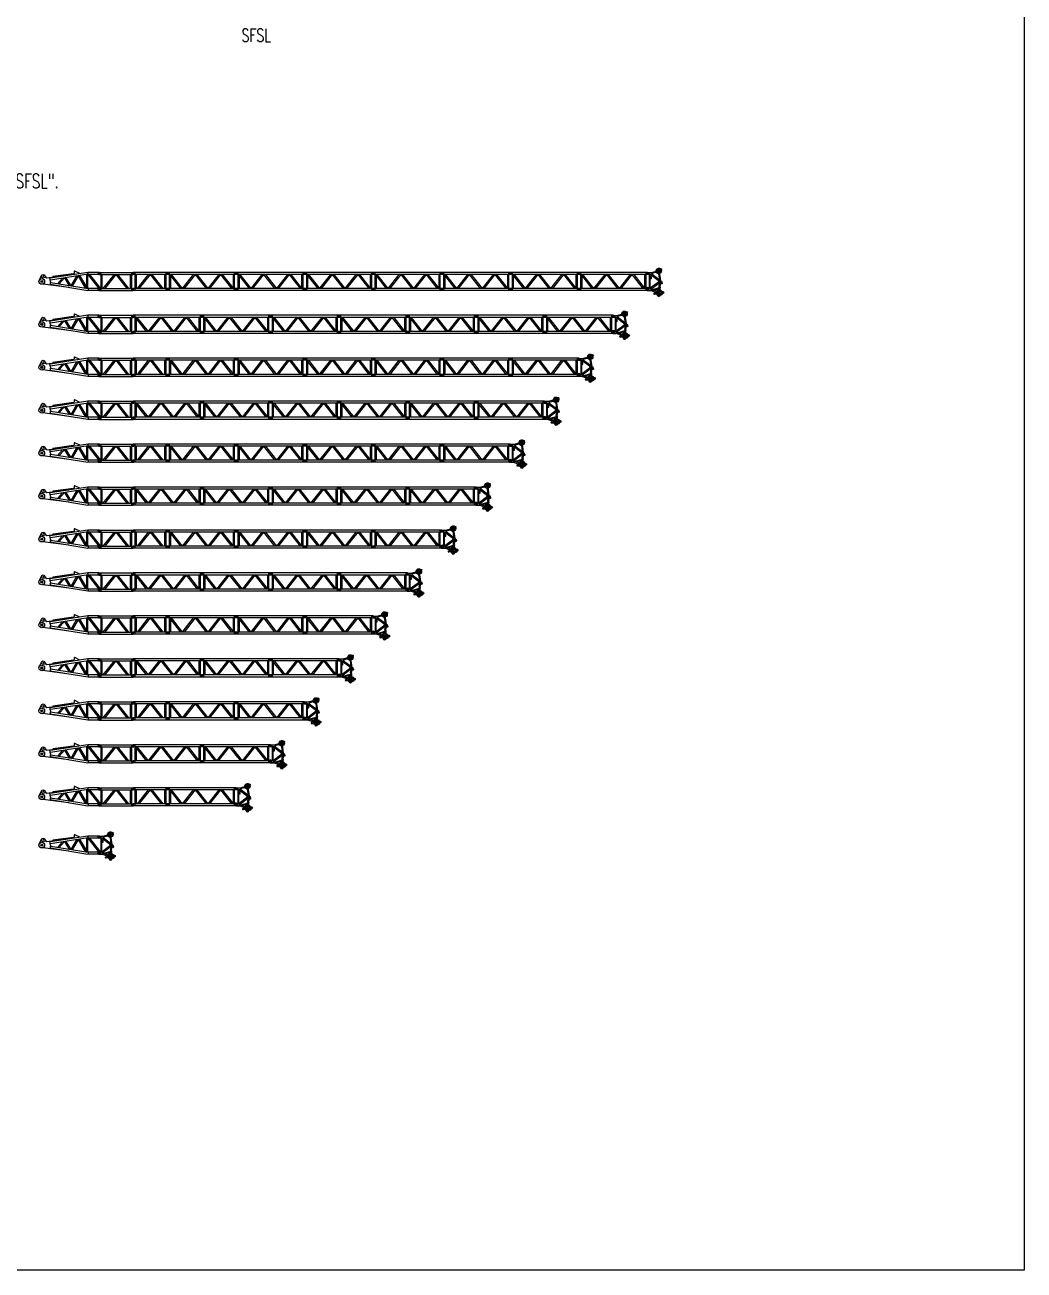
# Model space of a CAD drawing. Header units: millimetres. Extents: x 145 to 546, y 191 to 658.
# Drawn here: x 371.2 to 546.1, y 190.7 to 408.6 of the extents above; entities that cross this region are included whole.
import ezdxf
from ezdxf.enums import TextEntityAlignment as Align

# ---------------------------------------------------------------- set-up
doc = ezdxf.new("R2010")
doc.units = ezdxf.units.MM
doc.linetypes.add('HIDDEN2', pattern=[0.1875, 0.125, -0.0625])
doc.styles.add('RS', font='romans', dxfattribs={"width": 0.7})

# ---------------------------------------------------------------- blocks, each defined once
blk = doc.blocks.new('DEMAG CC8800 BOOM SECTION 6 M')
for p, q in [((-6000, 3008), (0, 3008)), ((-6000, 2641), (0, 2641)), ((-5693, 3008), (-5693, -183)), ((-5482, 2641), (-5482, 183)), ((-5233, 183), (-3304, 2641)), ((-4930, 183), (-3000, 2641)), ((-1070, 183), (-3000, 2641)), ((-767, 183), (-2696, 2641)), ((-518, 2641), (-518, 183)), ((-307, 3008), (-307, -183)), ((-6000, 183), (0, 183)), ((-6000, -183), (0, -183))]:
    blk.add_line(p, q)
for centre in [(-6000, 2824), (0, 2824), (-6000, 0), (0, 0)]:
    blk.add_circle(centre, 81.6)
for centre, start, end in [((-6000, 2824), 89.99999, 269.99999), ((0, 2824), 270.00001, 90.00001), ((-6000, 0), 90.00001, 270.00001), ((0, 0), 269.99999, 89.99999)]:
    blk.add_arc(centre, 183, start, end)
for p in [(-6000, 2824), (0, 2824), (-6000, 0), (0, 0)]:
    blk.add_point(p)
blk = doc.blocks.new('DEMAG CC8800 BOOM SECTION 15.5 M')
for p, q in [((-457, 179), (-66, 1038)), ((871, 561), (499, 1098)), ((4748, 1077), (873, 558)), ((1535, 2), (1434, -629)), ((1535, 2), (1436, 634)), ((8047, 1596), (1448, 558)), ((8100, 1263), (1500, 225)), ((1959, 847), (1904, 708)), ((5553, 1359), (1959, 847)), ((3653, 564), (2751, -422)), ((3986, 616), (3000, -462)), ((3986, 616), (4796, -750)), ((4210, 651), (5067, -794)), ((6099, 948), (5067, -794)), ((6369, 990), (5290, -830)), ((5639, 1714), (5638, 1458)), ((6683, 1381), (5782, 1804)), ((6369, 990), (7674, -1212)), ((6593, 1026), (7797, -1007)), ((7797, 1215), (7797, -1232)), ((8018, 1250), (8018, -1268)), ((8100, 1263), (8047, 1596)), ((10019, -1229), (8090, 1229)), ((10000, 1595), (8100, 1595)), ((8100, 1229), (8100, 1595)), ((10000, 1229), (8100, 1229)), ((10323, -1229), (8393, 1229)), ((15482, 1229), (15482, -1229)), ((15693, 1595), (15693, -1595)), ((4748, -1077), (162, -463)), ((8043, -1613), (1446, -554)), ((8096, -1280), (1499, -221)), ((8096, -1280), (8043, -1613)), ((10000, -1229), (8100, -1229)), ((8100, -1229), (8100, -1595)), ((10000, -1595), (8100, -1595))]:
    blk.add_line(p, q)
for centre, radius in [((0, 0), 491), ((0, 0), 188), ((233, 914), 324), ((10000, 1412), 81.6), ((10000, -1412), 81.6)]:
    blk.add_circle(centre, radius)
for centre, radius, start, end in [((5538, 1458), 100, 278.11555, 359.8096), ((5739, 1714), 100, 64.84169, 179.8096), ((10000, 1412), 183, 270.00001, 90.00001), ((10000, -1412), 183, 269.99999, 89.99999)]:
    blk.add_arc(centre, radius, start, end)
for p in [(0, 0), (233, 914), (10000, 1412), (10000, -1412)]:
    blk.add_point(p)
blk.add_blockref('DEMAG CC8800 BOOM SECTION 6 M', (16000, -1412))
blk = doc.blocks.new('DEMAG CC8800 HEAD')
for p, q in [((-2351, 3475), (-2193, 3368)), ((-2326, 3511), (-2169, 3405)), ((-2325, 1509), (-2105, 3082)), ((-2275, 1528), (-754, 2678)), ((-2156, 2712), (-2001, 2690)), ((-2150, 1622), (-2001, 2690)), ((-2107, 3063), (-1982, 3046)), ((-2090, 1413), (-498, 2617)), ((-2031, 2695), (-1981, 3050)), ((-2024, 2742), (-1494, 3073)), ((-2004, 2670), (-1435, 3026)), ((-1465, 3066), (-1811, 3161)), ((-1803, 3159), (-1769, 3281)), ((-694, 2983), (-1791, 3288)), ((-1431, 3188), (-1473, 3036)), ((-776, 2843), (-1473, 3036)), ((57, 2983), (-776, 2983)), ((-776, 2983), (-776, 2661)), ((-498, 159), (-498, 2666)), ((57, 2666), (-325, 2666)), ((-325, 2666), (-325, 159)), ((-264, 2983), (-264, 2666)), ((-231, 2983), (-231, 2666)), ((-2449, 1445), (-2554, 1115)), ((-2352, 1482), (-2420, 1470)), ((-2316, 1150), (-2411, 1029)), ((-2227, 460), (-2338, 1328)), ((-2282, -69), (-2187, 113)), ((-2275, 1297), (-754, 147)), ((-2228, 430), (-2187, 113)), ((-2187, 113), (-2150, 115)), ((-2150, 115), (-2142, 10)), ((-2053, 516), (-2140, 1196)), ((-2090, 1413), (-498, 208)), ((-2023, 460), (-1964, 3)), ((-2000, 286), (-877, -49)), ((-1981, 135), (-1104, -126)), ((-731, 1), (-1600, -296)), ((-754, 147), (-780, -16)), ((-483, -159), (-754, 147)), ((57, 159), (-325, 159)), ((-293, 159), (14, 333)), ((-264, -159), (-264, 159)), ((-231, -159), (-231, 159)), ((71, 159), (114, 190)), ((-2627, -739), (-2558, -888)), ((-2257, -970), (-2377, -953)), ((-2240, -947), (-2257, -970)), ((-2171, -1035), (-2240, -947)), ((-1729, -68), (-1767, -135)), ((-1208, -813), (-1594, -780)), ((-1193, -650), (-1536, -620)), ((-650, -192), (-1533, -494)), ((-708, -212), (-515, -212)), ((-515, -212), (-366, -159)), ((57, -159), (-483, -159))]:
    blk.add_line(p, q)
blk.add_lwpolyline([(-717, 1938), (-717, 2229), (-498, 2229), (-498, 1938)], close=True)
for centre, radius in [((-2421, 3548), 34.8), ((-2000, 3264), 166), ((-2000, 3264), 127), ((-2072, 3268), 19.7), ((-2004, 3192), 19.7), ((-1996, 3336), 19.7), ((-1928, 3260), 19.7), ((0, 2824), 76.9), ((-2456, 1106), 41.5), ((-2259, 1413), 116), ((-2125, 442), 104), ((-2125, 442), 48.4), ((-2080, 14), 63.1), ((-597, 2083), 93), ((0, 0), 76.9), ((-2676, -538), 60.8), ((-2477, -850), 45.9), ((-2000, -543), 470), ((-2000, -543), 439), ((-2000, -543), 240), ((-2208, -21), 15.6), ((-2000, -543), 166), ((-2000, -543), 127), ((-2072, -539), 19.7), ((-2004, -616), 19.7), ((-1996, -471), 19.7), ((-1928, -547), 19.7), ((-1406, -717), 39.5), ((-1201, -732), 82), ((-1201, -732), 39.5), ((-697, -98), 54.6)]:
    blk.add_circle(centre, radius)
at = {"color": 1, "linetype": 'HIDDEN2'}
blk.add_circle((-2000, -543), 293, dxfattribs=at)
for centre, radius, start, end in [((-2421, 3548), 78.6, 356.39011, 295.52137), ((-2000, 3264), 470, 154.04002, 252.42745), ((-2000, 3264), 439, 150.63313, 251.73739), ((-2371, 3445), 36.2, 55.95574, 115.52137), ((-2000, 3264), 470, 354.10617, 137.87146), ((-2000, 3264), 439, 354.79623, 141.27835), ((-2306, 3541), 36.2, 176.39011, 235.95574), ((-2000, 3264), 240, 151.20968, 242.92191), ((-2214, 3338), 36.2, 340.86667, 55.95574), ((-2000, 3264), 190, 160.86667, 231.55459), ((-2000, 3264), 240, 3.61171, 140.7018), ((-2148, 3435), 36.2, 235.95574, 311.0448), ((-2000, 3264), 190, 14.97903, 131.0448), ((-2141, 3087), 36.2, 352.04167, 51.55459), ((-1945, 3045), 36.2, 103.97553, 172.04167), ((-2000, 3264), 190, 283.97553, 322.55809), ((-1820, 3127), 36.2, 74.49195, 142.55809), ((-1781, 3322), 36.2, 194.97903, 254.49195), ((-634, 2490), 223, 52.34664, 122.36467), ((-412, 2570), 129, 47.85128, 132.14872), ((32, 2824), 161, 278.94614, 81.05386), ((-2470, 1093), 86.9, 165.49604, 312.75219), ((-2414, 1434), 36.2, 100.17824, 162.34795), ((-1992, -514), 518, 59.4476, 92.81924), ((-634, 335), 223, 237.63533, 307.65336), ((-697, -98), 105, 281.23401, 109.02503), ((-412, 254), 129, 227.85128, 312.14872), ((40, 244), 91.8, 323.62781, 106.24932), ((32, 0), 161, 278.94614, 81.05386), ((-2676, -538), 184, 41.06691, 318.1095), ((-2659, -758), 36.4, 30.41312, 94.42279), ((-2477, -850), 89.2, 205.02888, 317.38456), ((-2000, -543), 552, 120.77377, 208.34516), ((-2000, -543), 552, 217.18346, 228.23741), ((-2002, -1076), 175, 149.54083, 30.11419)]:
    blk.add_arc(centre, radius, start, end)
for start, end in [(150.25339, 246.49337), (0.04025, 141.65809)]:
    blk.add_arc((-2000, 3264), 293, start, end, dxfattribs=at)
for p in [(-2421, 3548), (0, 2824), (-2456, 1106), (0, 0), (-2676, -538), (-2000, -543)]:
    blk.add_point(p)
blk = doc.blocks.new('DEMAG CC8800 BOOM SECTION 12 M')
for p, q in [((-12000, 3008), (0, 3008)), ((-12000, 2641), (0, 2641)), ((-11693, 3008), (-11693, -183)), ((-11482, 2641), (-11482, 183)), ((-11482, 307), (-9650, 2641)), ((-11276, 183), (-9347, 2641)), ((-7417, 183), (-9347, 2641)), ((-7113, 183), (-9043, 2641)), ((-7113, 183), (-5184, 2641)), ((-6809, 183), (-4880, 2641)), ((-2950, 183), (-4880, 2641)), ((-2950, 183), (-4880, 2641)), ((-2744, 307), (-4576, 2641)), ((-2647, 183), (-4576, 2641)), ((-2647, 183), (-717, 2641)), ((-2343, 183), (-518, 2508)), ((-518, 2641), (-518, 183)), ((-307, 3008), (-307, -183)), ((-12000, 183), (0, 183)), ((-12000, -183), (0, -183))]:
    blk.add_line(p, q)
for centre in [(-12000, 2824), (0, 2824), (-12000, 0), (0, 0)]:
    blk.add_circle(centre, 81.6)
for centre, start, end in [((-12000, 2824), 89.99999, 269.99999), ((0, 2824), 270.00001, 90.00001), ((-12000, 0), 90.00001, 270.00001), ((0, 0), 269.99999, 89.99999)]:
    blk.add_arc(centre, 183, start, end)
for p in [(-12000, 2824), (0, 2824), (-12000, 0), (0, 0)]:
    blk.add_point(p)
blk = doc.blocks.new('DEMAG CC8800 BOOM 36 M SWSL')
at = {"extrusion": (0, 0, -1), "zscale": -1}
for name, p in [('DEMAG CC8800 HEAD', (-34000, -1412)), ('DEMAG CC8800 BOOM SECTION 6 M', (-16000, -1412)), ('DEMAG CC8800 BOOM SECTION 12 M', (-22000, -1412))]:
    blk.add_blockref(name, p, dxfattribs=at)
blk.add_blockref('DEMAG CC8800 BOOM SECTION 15.5 M', (0, 0))
blk = doc.blocks.new('DEMAG CC8800 BOOM 42 M SWSL')
at = {"extrusion": (0, 0, -1), "zscale": -1}
for name, p in [('DEMAG CC8800 HEAD', (-40000, -1412)), ('DEMAG CC8800 BOOM SECTION 12 M', (-16000, -1412)), ('DEMAG CC8800 BOOM SECTION 12 M', (-28000, -1412))]:
    blk.add_blockref(name, p, dxfattribs=at)
blk.add_blockref('DEMAG CC8800 BOOM SECTION 15.5 M', (0, 0))
blk = doc.blocks.new('DEMAG CC8800 BOOM 48 M SWSL')
at = {"extrusion": (0, 0, -1), "zscale": -1}
for name, p in [('DEMAG CC8800 HEAD', (-46000, -1412)), ('DEMAG CC8800 BOOM SECTION 6 M', (-16000, -1412)), ('DEMAG CC8800 BOOM SECTION 12 M', (-22000, -1412)), ('DEMAG CC8800 BOOM SECTION 12 M', (-34000, -1412))]:
    blk.add_blockref(name, p, dxfattribs=at)
blk.add_blockref('DEMAG CC8800 BOOM SECTION 15.5 M', (0, 0))
blk = doc.blocks.new('DEMAG CC8800 BOOM 54 M SWSL')
at = {"extrusion": (0, 0, -1), "zscale": -1}
for name, p in [('DEMAG CC8800 HEAD', (-52000, -1412)), ('DEMAG CC8800 BOOM SECTION 12 M', (-16000, -1412)), ('DEMAG CC8800 BOOM SECTION 12 M', (-28000, -1412)), ('DEMAG CC8800 BOOM SECTION 12 M', (-40000, -1412))]:
    blk.add_blockref(name, p, dxfattribs=at)
blk.add_blockref('DEMAG CC8800 BOOM SECTION 15.5 M', (0, 0))
blk = doc.blocks.new('DEMAG CC8800 BOOM 60 M SWSL')
at = {"extrusion": (0, 0, -1), "zscale": -1}
for name, p in [('DEMAG CC8800 HEAD', (-58000, -1412)), ('DEMAG CC8800 BOOM SECTION 6 M', (-16000, -1412)), ('DEMAG CC8800 BOOM SECTION 12 M', (-22000, -1412)), ('DEMAG CC8800 BOOM SECTION 12 M', (-34000, -1412)), ('DEMAG CC8800 BOOM SECTION 12 M', (-46000, -1412))]:
    blk.add_blockref(name, p, dxfattribs=at)
blk.add_blockref('DEMAG CC8800 BOOM SECTION 15.5 M', (0, 0))
blk = doc.blocks.new('DEMAG CC8800 BOOM 66 M SWSL')
at = {"extrusion": (0, 0, -1), "zscale": -1}
for name, p in [('DEMAG CC8800 HEAD', (-64000, -1412)), ('DEMAG CC8800 BOOM SECTION 12 M', (-16000, -1412)), ('DEMAG CC8800 BOOM SECTION 12 M', (-28000, -1412)), ('DEMAG CC8800 BOOM SECTION 12 M', (-40000, -1412)), ('DEMAG CC8800 BOOM SECTION 12 M', (-52000, -1412))]:
    blk.add_blockref(name, p, dxfattribs=at)
blk.add_blockref('DEMAG CC8800 BOOM SECTION 15.5 M', (0, 0))
blk = doc.blocks.new('DEMAG CC8800 BOOM 72 M SWSL')
at = {"extrusion": (0, 0, -1), "zscale": -1}
for name, p in [('DEMAG CC8800 HEAD', (-70000, -1412)), ('DEMAG CC8800 BOOM SECTION 6 M', (-16000, -1412)), ('DEMAG CC8800 BOOM SECTION 12 M', (-22000, -1412)), ('DEMAG CC8800 BOOM SECTION 12 M', (-34000, -1412)), ('DEMAG CC8800 BOOM SECTION 12 M', (-46000, -1412)), ('DEMAG CC8800 BOOM SECTION 12 M', (-58000, -1412))]:
    blk.add_blockref(name, p, dxfattribs=at)
blk.add_blockref('DEMAG CC8800 BOOM SECTION 15.5 M', (0, 0))
blk = doc.blocks.new('DEMAG CC8800 BOOM 78 M SWSL')
at = {"extrusion": (0, 0, -1), "zscale": -1}
for name, p in [('DEMAG CC8800 HEAD', (-76000, -1412)), ('DEMAG CC8800 BOOM SECTION 12 M', (-16000, -1412)), ('DEMAG CC8800 BOOM SECTION 12 M', (-28000, -1412)), ('DEMAG CC8800 BOOM SECTION 12 M', (-40000, -1412)), ('DEMAG CC8800 BOOM SECTION 12 M', (-52000, -1412)), ('DEMAG CC8800 BOOM SECTION 12 M', (-64000, -1412))]:
    blk.add_blockref(name, p, dxfattribs=at)
blk.add_blockref('DEMAG CC8800 BOOM SECTION 15.5 M', (0, 0))
blk = doc.blocks.new('DEMAG CC8800 BOOM 84 M SWSL')
at = {"extrusion": (0, 0, -1), "zscale": -1}
for name, p in [('DEMAG CC8800 HEAD', (-82000, -1412)), ('DEMAG CC8800 BOOM SECTION 6 M', (-16000, -1412)), ('DEMAG CC8800 BOOM SECTION 12 M', (-22000, -1412)), ('DEMAG CC8800 BOOM SECTION 12 M', (-34000, -1412)), ('DEMAG CC8800 BOOM SECTION 12 M', (-46000, -1412)), ('DEMAG CC8800 BOOM SECTION 12 M', (-58000, -1412)), ('DEMAG CC8800 BOOM SECTION 12 M', (-70000, -1412))]:
    blk.add_blockref(name, p, dxfattribs=at)
blk.add_blockref('DEMAG CC8800 BOOM SECTION 15.5 M', (0, 0))
blk = doc.blocks.new('DEMAG CC8800 BOOM 90 M SWSL')
at = {"extrusion": (0, 0, -1), "zscale": -1}
for name, p in [('DEMAG CC8800 HEAD', (-88000, -1412)), ('DEMAG CC8800 BOOM SECTION 12 M', (-16000, -1412)), ('DEMAG CC8800 BOOM SECTION 12 M', (-28000, -1412)), ('DEMAG CC8800 BOOM SECTION 12 M', (-40000, -1412)), ('DEMAG CC8800 BOOM SECTION 12 M', (-52000, -1412)), ('DEMAG CC8800 BOOM SECTION 12 M', (-64000, -1412)), ('DEMAG CC8800 BOOM SECTION 12 M', (-76000, -1412))]:
    blk.add_blockref(name, p, dxfattribs=at)
blk.add_blockref('DEMAG CC8800 BOOM SECTION 15.5 M', (0, 0))
blk = doc.blocks.new('DEMAG CC8800 BOOM 96 M SWSL')
at = {"extrusion": (0, 0, -1), "zscale": -1}
for name, p in [('DEMAG CC8800 HEAD', (-94000, -1412)), ('DEMAG CC8800 BOOM SECTION 6 M', (-16000, -1412)), ('DEMAG CC8800 BOOM SECTION 12 M', (-22000, -1412)), ('DEMAG CC8800 BOOM SECTION 12 M', (-34000, -1412)), ('DEMAG CC8800 BOOM SECTION 12 M', (-46000, -1412)), ('DEMAG CC8800 BOOM SECTION 12 M', (-58000, -1412)), ('DEMAG CC8800 BOOM SECTION 12 M', (-70000, -1412)), ('DEMAG CC8800 BOOM SECTION 12 M', (-82000, -1412))]:
    blk.add_blockref(name, p, dxfattribs=at)
blk.add_blockref('DEMAG CC8800 BOOM SECTION 15.5 M', (0, 0))
blk = doc.blocks.new('DEMAG CC8800 BOOM 102 M SWSL')
at = {"extrusion": (0, 0, -1), "zscale": -1}
for name, p in [('DEMAG CC8800 HEAD', (-100000, -1412)), ('DEMAG CC8800 BOOM SECTION 12 M', (-16000, -1412)), ('DEMAG CC8800 BOOM SECTION 12 M', (-28000, -1412)), ('DEMAG CC8800 BOOM SECTION 12 M', (-40000, -1412)), ('DEMAG CC8800 BOOM SECTION 12 M', (-52000, -1412)), ('DEMAG CC8800 BOOM SECTION 12 M', (-64000, -1412)), ('DEMAG CC8800 BOOM SECTION 12 M', (-76000, -1412)), ('DEMAG CC8800 BOOM SECTION 12 M', (-88000, -1412))]:
    blk.add_blockref(name, p, dxfattribs=at)
blk.add_blockref('DEMAG CC8800 BOOM SECTION 15.5 M', (0, 0))
blk = doc.blocks.new('DEMAG CC8800 BOOM 108 M SWSL')
at = {"extrusion": (0, 0, -1), "zscale": -1}
for name, p in [('DEMAG CC8800 HEAD', (-106000, -1412)), ('DEMAG CC8800 BOOM SECTION 6 M', (-16000, -1412)), ('DEMAG CC8800 BOOM SECTION 12 M', (-22000, -1412)), ('DEMAG CC8800 BOOM SECTION 12 M', (-34000, -1412)), ('DEMAG CC8800 BOOM SECTION 12 M', (-46000, -1412)), ('DEMAG CC8800 BOOM SECTION 12 M', (-58000, -1412)), ('DEMAG CC8800 BOOM SECTION 12 M', (-70000, -1412)), ('DEMAG CC8800 BOOM SECTION 12 M', (-82000, -1412)), ('DEMAG CC8800 BOOM SECTION 12 M', (-94000, -1412))]:
    blk.add_blockref(name, p, dxfattribs=at)
blk.add_blockref('DEMAG CC8800 BOOM SECTION 15.5 M', (0, 0))
blk = doc.blocks.new('DEMAG CC8800 BOOM 12 M SFSL')
for p, q in [((-457, 179), (-66, 1038)), ((871, 561), (499, 1098)), ((4748, 1077), (873, 558)), ((1535, 2), (1434, -629)), ((1535, 2), (1436, 634)), ((8047, 1596), (1448, 558)), ((8100, 1263), (1500, 225)), ((1959, 847), (1904, 708)), ((5553, 1359), (1959, 847)), ((3653, 564), (2751, -422)), ((3986, 616), (3000, -462)), ((3986, 616), (4796, -750)), ((4210, 651), (5067, -794)), ((6099, 948), (5067, -794)), ((6369, 990), (5290, -830)), ((5639, 1714), (5638, 1458)), ((6683, 1381), (5782, 1804)), ((6369, 990), (7674, -1212)), ((6593, 1026), (7797, -1007)), ((7797, 1215), (7797, -1232)), ((8018, 1250), (8018, -1268)), ((8100, 1263), (8047, 1596)), ((10019, -1229), (8090, 1229)), ((10000, 1595), (8100, 1595)), ((8100, 1229), (8100, 1595)), ((10000, 1229), (8100, 1229)), ((10323, -1229), (8393, 1229)), ((4748, -1077), (162, -463)), ((8043, -1613), (1446, -554)), ((8096, -1280), (1499, -221)), ((8096, -1280), (8043, -1613)), ((10000, -1229), (8100, -1229)), ((8100, -1229), (8100, -1595)), ((10000, -1595), (8100, -1595))]:
    blk.add_line(p, q)
for centre, radius in [((0, 0), 491), ((0, 0), 188), ((233, 914), 324), ((10000, 1412), 81.6), ((10000, -1412), 81.6)]:
    blk.add_circle(centre, radius)
for centre, radius, start, end in [((5538, 1458), 100, 278.11555, 359.8096), ((5739, 1714), 100, 64.84169, 179.8096), ((10000, 1412), 183, 270.00001, 90.00001), ((10000, -1412), 183, 269.99999, 89.99999)]:
    blk.add_arc(centre, radius, start, end)
for p in [(0, 0), (233, 914), (10000, 1412), (10000, -1412)]:
    blk.add_point(p)
at = {"extrusion": (0, 0, -1), "zscale": -1}
blk.add_blockref('DEMAG CC8800 HEAD', (-10000, -1412), dxfattribs=at)

msp = doc.modelspace()

# ---------------------------------------------------------------- linework, layer by layer
msp.add_lwpolyline([(144.74, 657.57), (546.08, 657.57), (546.08, 190.7), (144.74, 190.7)], close=True)

# ---------------------------------------------------------------- block references
at = {"xscale": 0.001000000003841706, "yscale": 0.001000000000203727, "zscale": 0.001}
for name, p in [('DEMAG CC8800 BOOM 108 M SWSL', (374.16, 363.74)), ('DEMAG CC8800 BOOM 102 M SWSL', (374.16, 356.23)), ('DEMAG CC8800 BOOM 96 M SWSL', (374.16, 348.71)), ('DEMAG CC8800 BOOM 90 M SWSL', (374.16, 341.19)), ('DEMAG CC8800 BOOM 84 M SWSL', (374.16, 333.68)), ('DEMAG CC8800 BOOM 78 M SWSL', (374.16, 326.16)), ('DEMAG CC8800 BOOM 72 M SWSL', (374.16, 318.64)), ('DEMAG CC8800 BOOM 66 M SWSL', (374.16, 311.13)), ('DEMAG CC8800 BOOM 60 M SWSL', (374.16, 303.61)), ('DEMAG CC8800 BOOM 54 M SWSL', (374.16, 296.09)), ('DEMAG CC8800 BOOM 48 M SWSL', (374.16, 288.57)), ('DEMAG CC8800 BOOM 42 M SWSL', (374.16, 281.06)), ('DEMAG CC8800 BOOM 36 M SWSL', (374.16, 273.54)), ('DEMAG CC8800 BOOM 12 M SFSL', (374.16, 265.08))]:
    msp.add_blockref(name, p, dxfattribs=at)

# ---------------------------------------------------------------- texts
at = {"style": 'RS', "width": 0.7}
msp.add_text('SFSL', height=2.286, dxfattribs=at).set_placement((414.26, 406.83), align=Align.MIDDLE_RIGHT)
msp.add_text('CAD BLOCK NAME:"DEMAG CC8800 BOOM SSL","DEMAG CC8800 BOOM SWSL","DEMAG CC8800 BOOM SSL-LSL","DEMAG CC5800 FLY JIB LF","DEMAG CC8800 BOOM SFSL". ', height=2.5, dxfattribs=at).set_placement((173.36, 380.05))

doc.saveas('drawing.dxf')
